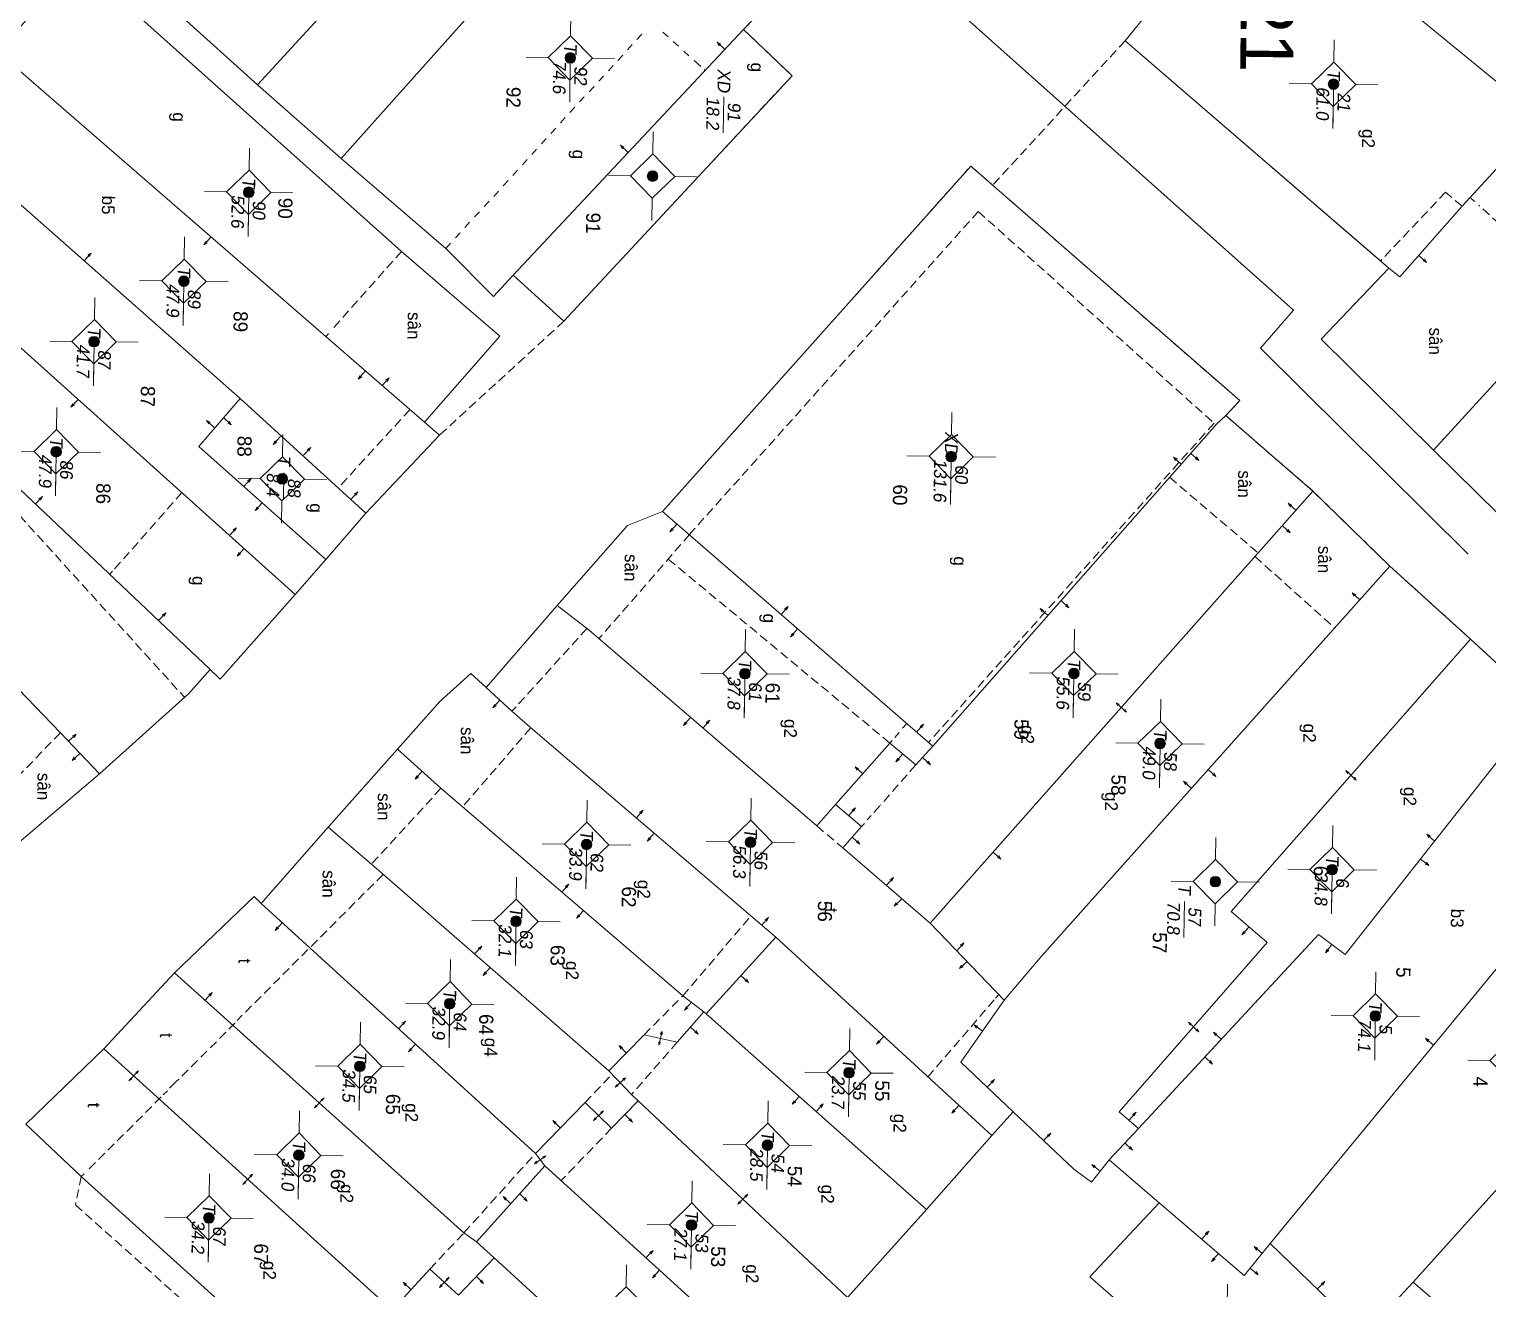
# Model space of a CAD drawing. Extents: x 601689 to 602595, y 1189742 to 1190763.
# Drawn here: x 602324.14 to 602365.34, y 1190304.07 to 1190339.66 of the extents above; entities that cross this region are included whole.
import ezdxf
from ezdxf.enums import TextEntityAlignment as Align

# ---------------------------------------------------------------- set-up
doc = ezdxf.new("R2010")
doc.units = 0
doc.header["$MEASUREMENT"] = 0
doc.linetypes.add('HIDDEN', pattern=[0.375, 0.25, -0.125])
for name, color, linetype in [('10', 250, 'Continuous'), ('11', 7, 'Continuous'), ('13', 7, 'Continuous'), ('14', 7, 'Continuous'), ('15', 7, 'Continuous'), ('16', 7, 'Continuous'), ('22', 7, 'Continuous'), ('25', 7, 'Continuous'), ('53', 7, 'Continuous'), ('57', 7, 'Continuous')]:
    doc.layers.add(name, color=color, linetype=linetype)
doc.layers.get('0').off()
doc.styles.add('TXT', font='vnshx.shx')

# ---------------------------------------------------------------- blocks, each defined once
blk = doc.blocks.new('NH3R')
at = {"layer": '16', "color": 7, "linetype": 'Continuous', "lineweight": 0}
for p, q in [((0, 0), (0.297, -0.005)), ((0.297, -0.005), (0.186, 0.031)), ((0.297, -0.005), (0.189, -0.033))]:
    blk.add_line(p, q, dxfattribs=at)
blk = doc.blocks.new('NH3')
at = {"layer": '16', "color": 7, "linetype": 'Continuous', "lineweight": 0}
for p, q in [((-0.199, -0.002), (-0.113, 0.021)), ((0.197, -0.012), (0.107, 0.015)), ((-0.199, -0.002), (0.197, -0.012)), ((-0.199, -0.002), (-0.116, -0.035)), ((0.197, -0.012), (0.104, -0.027))]:
    blk.add_line(p, q, dxfattribs=at)
blk = doc.blocks.new('*M199199199199')
at = {"layer": '13', "color": 3, "linetype": 'Continuous', "lineweight": 0}
blk.add_line((602525.11, 1190026.483), (602526.13, 1190026.483), dxfattribs=at)
at = {"layer": '13', "color": 3, "linetype": 'Continuous', "lineweight": 0, "style": 'TXT', "oblique": 7.6055}
blk.add_text('T', height=0.36, dxfattribs=at).set_placement((602524.913, 1190026.483), align=Align.MIDDLE_RIGHT)
for s, p in [('5', (602525.26, 1190026.783)), ('74.1', (602525.11, 1190026.183))]:
    blk.add_text(s, height=0.36, dxfattribs=at).set_placement(p, align=Align.MIDDLE_LEFT)
blk = doc.blocks.new('*M201201201201')
at = {"layer": '13', "color": 3, "linetype": 'Continuous', "lineweight": 0}
blk.add_line((602520.994, 1190025.202), (602522.014, 1190025.202), dxfattribs=at)
at = {"layer": '13', "color": 3, "linetype": 'Continuous', "lineweight": 0, "style": 'TXT', "oblique": 7.6055}
blk.add_text('T', height=0.36, dxfattribs=at).set_placement((602520.797, 1190025.202), align=Align.MIDDLE_RIGHT)
for s, p in [('6', (602521.144, 1190025.502)), ('34.8', (602520.994, 1190024.902))]:
    blk.add_text(s, height=0.36, dxfattribs=at).set_placement(p, align=Align.MIDDLE_LEFT)
blk = doc.blocks.new('*M205205205205')
at = {"layer": '13', "color": 3, "linetype": 'Continuous', "lineweight": 0}
blk.add_line((602521.381, 1190021.91), (602522.401, 1190021.91), dxfattribs=at)
at = {"layer": '13', "color": 3, "linetype": 'Continuous', "lineweight": 0, "style": 'TXT', "oblique": 7.6055}
blk.add_text('T', height=0.36, dxfattribs=at).set_placement((602521.184, 1190021.91), align=Align.MIDDLE_RIGHT)
for s, p in [('57', (602521.531, 1190022.21)), ('70.8', (602521.381, 1190021.61))]:
    blk.add_text(s, height=0.36, dxfattribs=at).set_placement(p, align=Align.MIDDLE_LEFT)
blk = doc.blocks.new('*M206206206206')
at = {"layer": '13', "color": 3, "linetype": 'Continuous', "lineweight": 0}
blk.add_line((602517.5, 1190020.293), (602518.52, 1190020.293), dxfattribs=at)
at = {"layer": '13', "color": 3, "linetype": 'Continuous', "lineweight": 0, "style": 'TXT', "oblique": 7.6055}
blk.add_text('T', height=0.36, dxfattribs=at).set_placement((602517.303, 1190020.293), align=Align.MIDDLE_RIGHT)
for s, p in [('58', (602517.65, 1190020.593)), ('49.0', (602517.5, 1190019.993))]:
    blk.add_text(s, height=0.36, dxfattribs=at).set_placement(p, align=Align.MIDDLE_LEFT)
blk = doc.blocks.new('*M211211211211')
at = {"layer": '13', "color": 3, "linetype": 'Continuous', "lineweight": 0}
blk.add_line((602515.558, 1190017.831), (602516.578, 1190017.831), dxfattribs=at)
at = {"layer": '13', "color": 3, "linetype": 'Continuous', "lineweight": 0, "style": 'TXT', "oblique": 7.6055}
blk.add_text('T', height=0.36, dxfattribs=at).set_placement((602515.361, 1190017.831), align=Align.MIDDLE_RIGHT)
for s, p in [('59', (602515.708, 1190018.131)), ('55.6', (602515.558, 1190017.531))]:
    blk.add_text(s, height=0.36, dxfattribs=at).set_placement(p, align=Align.MIDDLE_LEFT)
blk = doc.blocks.new('*M216216216216')
at = {"layer": '13', "color": 3, "linetype": 'Continuous', "lineweight": 0}
blk.add_line((602509.482, 1190014.277), (602510.757, 1190014.277), dxfattribs=at)
at = {"layer": '13', "color": 3, "linetype": 'Continuous', "lineweight": 0, "style": 'TXT', "oblique": 7.6055}
for s, p in [('60', (602509.632, 1190014.577)), ('131.6', (602509.482, 1190013.977))]:
    blk.add_text(s, height=0.36, dxfattribs=at).set_placement(p, align=Align.MIDDLE_LEFT)
blk.add_text('XD', height=0.36, dxfattribs=at).set_placement((602509.363, 1190014.277), align=Align.MIDDLE_RIGHT)
blk = doc.blocks.new('*M219219219219')
at = {"layer": '13', "color": 3, "linetype": 'Continuous', "lineweight": 0}
blk.add_line((602526.926, 1190011.646), (602527.946, 1190011.646), dxfattribs=at)
at = {"layer": '13', "color": 3, "linetype": 'Continuous', "lineweight": 0, "style": 'TXT', "oblique": 7.6055}
blk.add_text('T', height=0.36, dxfattribs=at).set_placement((602526.729, 1190011.646), align=Align.MIDDLE_RIGHT)
for s, p in [('55', (602527.076, 1190011.946)), ('23.7', (602526.926, 1190011.346))]:
    blk.add_text(s, height=0.36, dxfattribs=at).set_placement(p, align=Align.MIDDLE_LEFT)
blk = doc.blocks.new('*M223223223223')
at = {"layer": '13', "color": 3, "linetype": 'Continuous', "lineweight": 0}
blk.add_line((602529.009, 1190009.372), (602530.029, 1190009.372), dxfattribs=at)
at = {"layer": '13', "color": 3, "linetype": 'Continuous', "lineweight": 0, "style": 'TXT', "oblique": 7.6055}
for s, p in [('54', (602529.159, 1190009.672)), ('28.5', (602529.009, 1190009.072))]:
    blk.add_text(s, height=0.36, dxfattribs=at).set_placement(p, align=Align.MIDDLE_LEFT)
blk.add_text('T', height=0.36, dxfattribs=at).set_placement((602528.812, 1190009.372), align=Align.MIDDLE_RIGHT)
blk = doc.blocks.new('*M224224224224')
at = {"layer": '13', "color": 3, "linetype": 'Continuous', "lineweight": 0}
blk.add_line((602520.46, 1190008.767), (602521.48, 1190008.767), dxfattribs=at)
at = {"layer": '13', "color": 3, "linetype": 'Continuous', "lineweight": 0, "style": 'TXT', "oblique": 7.6055}
blk.add_text('T', height=0.36, dxfattribs=at).set_placement((602520.263, 1190008.767), align=Align.MIDDLE_RIGHT)
for s, p in [('56', (602520.61, 1190009.067)), ('56.3', (602520.46, 1190008.467))]:
    blk.add_text(s, height=0.36, dxfattribs=at).set_placement(p, align=Align.MIDDLE_LEFT)
blk = doc.blocks.new('*M225225225225')
at = {"layer": '13', "color": 3, "linetype": 'Continuous', "lineweight": 0}
blk.add_line((602515.698, 1190008.542), (602516.718, 1190008.542), dxfattribs=at)
at = {"layer": '13', "color": 3, "linetype": 'Continuous', "lineweight": 0, "style": 'TXT', "oblique": 7.6055}
for s, p in [('61', (602515.848, 1190008.842)), ('37.8', (602515.698, 1190008.242))]:
    blk.add_text(s, height=0.36, dxfattribs=at).set_placement(p, align=Align.MIDDLE_LEFT)
blk.add_text('T', height=0.36, dxfattribs=at).set_placement((602515.501, 1190008.542), align=Align.MIDDLE_RIGHT)
blk = doc.blocks.new('*M228228228228')
at = {"layer": '13', "color": 3, "linetype": 'Continuous', "lineweight": 0}
blk.add_line((602531.295, 1190007.259), (602532.315, 1190007.259), dxfattribs=at)
at = {"layer": '13', "color": 3, "linetype": 'Continuous', "lineweight": 0, "style": 'TXT', "oblique": 7.6055}
for s, p in [('53', (602531.445, 1190007.559)), ('27.1', (602531.295, 1190006.959))]:
    blk.add_text(s, height=0.36, dxfattribs=at).set_placement(p, align=Align.MIDDLE_LEFT)
blk.add_text('T', height=0.36, dxfattribs=at).set_placement((602531.098, 1190007.259), align=Align.MIDDLE_RIGHT)
blk = doc.blocks.new('*M231231231231')
at = {"layer": '13', "color": 3, "linetype": 'Continuous', "lineweight": 0}
blk.add_line((602501.682, 1190005.73), (602502.702, 1190005.73), dxfattribs=at)
at = {"layer": '13', "color": 3, "linetype": 'Continuous', "lineweight": 0, "style": 'TXT', "oblique": 7.6055}
for s, p in [('91', (602501.832, 1190006.03)), ('18.2', (602501.682, 1190005.43))]:
    blk.add_text(s, height=0.36, dxfattribs=at).set_placement(p, align=Align.MIDDLE_LEFT)
blk.add_text('XD', height=0.36, dxfattribs=at).set_placement((602501.563, 1190005.73), align=Align.MIDDLE_RIGHT)
blk = doc.blocks.new('*M234234234234')
at = {"layer": '13', "color": 3, "linetype": 'Continuous', "lineweight": 0}
blk.add_line((602520.587, 1190004.14), (602521.607, 1190004.14), dxfattribs=at)
at = {"layer": '13', "color": 3, "linetype": 'Continuous', "lineweight": 0, "style": 'TXT', "oblique": 7.6055}
for s, p in [('62', (602520.737, 1190004.44)), ('33.9', (602520.587, 1190003.84))]:
    blk.add_text(s, height=0.36, dxfattribs=at).set_placement(p, align=Align.MIDDLE_LEFT)
blk.add_text('T', height=0.36, dxfattribs=at).set_placement((602520.39, 1190004.14), align=Align.MIDDLE_RIGHT)
blk = doc.blocks.new('*M236236236236')
at = {"layer": '13', "color": 3, "linetype": 'Continuous', "lineweight": 0}
blk.add_line((602498.377, 1190003.358), (602499.397, 1190003.358), dxfattribs=at)
at = {"layer": '13', "color": 3, "linetype": 'Continuous', "lineweight": 0, "style": 'TXT', "oblique": 7.6055}
blk.add_text('T', height=0.36, dxfattribs=at).set_placement((602498.18, 1190003.358), align=Align.MIDDLE_RIGHT)
for s, p in [('92', (602498.527, 1190003.658)), ('74.6', (602498.377, 1190003.058))]:
    blk.add_text(s, height=0.36, dxfattribs=at).set_placement(p, align=Align.MIDDLE_LEFT)
blk = doc.blocks.new('*M238238238238')
at = {"layer": '13', "color": 3, "linetype": 'Continuous', "lineweight": 0}
blk.add_line((602522.786, 1190002.178), (602523.806, 1190002.178), dxfattribs=at)
at = {"layer": '13', "color": 3, "linetype": 'Continuous', "lineweight": 0, "style": 'TXT', "oblique": 7.6055}
blk.add_text('T', height=0.36, dxfattribs=at).set_placement((602522.589, 1190002.178), align=Align.MIDDLE_RIGHT)
for s, p in [('63', (602522.936, 1190002.478)), ('32.1', (602522.786, 1190001.878))]:
    blk.add_text(s, height=0.36, dxfattribs=at).set_placement(p, align=Align.MIDDLE_LEFT)
blk = doc.blocks.new('*M243243243243')
at = {"layer": '13', "color": 3, "linetype": 'Continuous', "lineweight": 0}
blk.add_line((602525.142, 1190000.34), (602526.162, 1190000.34), dxfattribs=at)
at = {"layer": '13', "color": 3, "linetype": 'Continuous', "lineweight": 0, "style": 'TXT', "oblique": 7.6055}
for s, p in [('64', (602525.292, 1190000.64)), ('32.9', (602525.142, 1190000.04))]:
    blk.add_text(s, height=0.36, dxfattribs=at).set_placement(p, align=Align.MIDDLE_LEFT)
blk.add_text('T', height=0.36, dxfattribs=at).set_placement((602524.945, 1190000.34), align=Align.MIDDLE_RIGHT)
blk = doc.blocks.new('*M248248248248')
at = {"layer": '13', "color": 3, "linetype": 'Continuous', "lineweight": 0}
blk.add_line((602526.948, 1189997.827), (602527.968, 1189997.827), dxfattribs=at)
at = {"layer": '13', "color": 3, "linetype": 'Continuous', "lineweight": 0, "style": 'TXT', "oblique": 7.6055}
for s, p in [('65', (602527.098, 1189998.127)), ('34.5', (602526.948, 1189997.527))]:
    blk.add_text(s, height=0.36, dxfattribs=at).set_placement(p, align=Align.MIDDLE_LEFT)
blk.add_text('T', height=0.36, dxfattribs=at).set_placement((602526.751, 1189997.827), align=Align.MIDDLE_RIGHT)
blk = doc.blocks.new('*M252252252252')
at = {"layer": '13', "color": 3, "linetype": 'Continuous', "lineweight": 0}
blk.add_line((602529.48, 1189996.143), (602530.5, 1189996.143), dxfattribs=at)
at = {"layer": '13', "color": 3, "linetype": 'Continuous', "lineweight": 0, "style": 'TXT', "oblique": 7.6055}
for s, p in [('66', (602529.63, 1189996.443)), ('34.0', (602529.48, 1189995.843))]:
    blk.add_text(s, height=0.36, dxfattribs=at).set_placement(p, align=Align.MIDDLE_LEFT)
blk.add_text('T', height=0.36, dxfattribs=at).set_placement((602529.283, 1189996.143), align=Align.MIDDLE_RIGHT)
blk = doc.blocks.new('*M255255255255')
at = {"layer": '13', "color": 3, "linetype": 'Continuous', "lineweight": 0}
blk.add_line((602510.385, 1189995.398), (602511.15, 1189995.398), dxfattribs=at)
at = {"layer": '13', "color": 3, "linetype": 'Continuous', "lineweight": 0, "style": 'TXT', "oblique": 7.6055}
for s, p in [('88', (602510.535, 1189995.698)), ('8.4', (602510.385, 1189995.098))]:
    blk.add_text(s, height=0.36, dxfattribs=at).set_placement(p, align=Align.MIDDLE_LEFT)
blk.add_text('T', height=0.36, dxfattribs=at).set_placement((602510.188, 1189995.398), align=Align.MIDDLE_RIGHT)
blk = doc.blocks.new('*M258258258258')
at = {"layer": '13', "color": 3, "linetype": 'Continuous', "lineweight": 0}
blk.add_line((602502.304, 1189994.332), (602503.324, 1189994.332), dxfattribs=at)
at = {"layer": '13', "color": 3, "linetype": 'Continuous', "lineweight": 0, "style": 'TXT', "oblique": 7.6055}
blk.add_text('T', height=0.36, dxfattribs=at).set_placement((602502.107, 1189994.332), align=Align.MIDDLE_RIGHT)
for s, p in [('90', (602502.454, 1189994.632)), ('52.6', (602502.304, 1189994.032))]:
    blk.add_text(s, height=0.36, dxfattribs=at).set_placement(p, align=Align.MIDDLE_LEFT)
blk = doc.blocks.new('*M259259259259')
at = {"layer": '13', "color": 3, "linetype": 'Continuous', "lineweight": 0}
blk.add_line((602531.291, 1189993.63), (602532.311, 1189993.63), dxfattribs=at)
at = {"layer": '13', "color": 3, "linetype": 'Continuous', "lineweight": 0, "style": 'TXT', "oblique": 7.6055}
for s, p in [('67', (602531.441, 1189993.93)), ('34.2', (602531.291, 1189993.33))]:
    blk.add_text(s, height=0.36, dxfattribs=at).set_placement(p, align=Align.MIDDLE_LEFT)
blk.add_text('T', height=0.36, dxfattribs=at).set_placement((602531.094, 1189993.63), align=Align.MIDDLE_RIGHT)
blk = doc.blocks.new('*M262262262262')
at = {"layer": '13', "color": 3, "linetype": 'Continuous', "lineweight": 0}
blk.add_line((602504.843, 1189992.538), (602505.863, 1189992.538), dxfattribs=at)
at = {"layer": '13', "color": 3, "linetype": 'Continuous', "lineweight": 0, "style": 'TXT', "oblique": 7.6055}
for s, p in [('89', (602504.993, 1189992.838)), ('47.9', (602504.843, 1189992.238))]:
    blk.add_text(s, height=0.36, dxfattribs=at).set_placement(p, align=Align.MIDDLE_LEFT)
blk.add_text('T', height=0.36, dxfattribs=at).set_placement((602504.646, 1189992.538), align=Align.MIDDLE_RIGHT)
blk = doc.blocks.new('*M267267267267')
at = {"layer": '13', "color": 3, "linetype": 'Continuous', "lineweight": 0}
blk.add_line((602506.587, 1189990.026), (602507.607, 1189990.026), dxfattribs=at)
at = {"layer": '13', "color": 3, "linetype": 'Continuous', "lineweight": 0, "style": 'TXT', "oblique": 7.6055}
for s, p in [('87', (602506.737, 1189990.326)), ('41.7', (602506.587, 1189989.726))]:
    blk.add_text(s, height=0.36, dxfattribs=at).set_placement(p, align=Align.MIDDLE_LEFT)
blk.add_text('T', height=0.36, dxfattribs=at).set_placement((602506.39, 1189990.026), align=Align.MIDDLE_RIGHT)
blk = doc.blocks.new('*M269269269269')
at = {"layer": '13', "color": 3, "linetype": 'Continuous', "lineweight": 0}
blk.add_line((602509.712, 1189989.002), (602510.732, 1189989.002), dxfattribs=at)
at = {"layer": '13', "color": 3, "linetype": 'Continuous', "lineweight": 0, "style": 'TXT', "oblique": 7.6055}
blk.add_text('T', height=0.36, dxfattribs=at).set_placement((602509.515, 1189989.002), align=Align.MIDDLE_RIGHT)
for s, p in [('86', (602509.862, 1189989.302)), ('47.9', (602509.712, 1189988.702))]:
    blk.add_text(s, height=0.36, dxfattribs=at).set_placement(p, align=Align.MIDDLE_LEFT)
blk = doc.blocks.new('CENTRD')
at = {"layer": '11', "linetype": 'Continuous', "lineweight": 0}
h = blk.add_hatch(color=2, dxfattribs=at)
edge = h.paths.add_edge_path()
edge.add_arc((0, 0), 0.15, 0, 360)
at = {"layer": '11', "color": 2, "linetype": 'Continuous', "lineweight": 0}
for p, q in [((0, 1.25), (0, 0.625)), ((0, 0.625), (-0.625, 0)), ((0.625, 0), (0, 0.625)), ((-0.625, 0), (-1.25, 0)), ((-0.625, 0), (0, -0.625)), ((0, -0.625), (0.625, 0)), ((1.25, 0), (0.625, 0)), ((0, -0.625), (0, -1.25))]:
    blk.add_line(p, q, dxfattribs=at)
blk.add_circle((0, 0), 0.15, dxfattribs=at)
blk = doc.blocks.new('BDONG')
at = {"color": 7, "linetype": 'Continuous', "lineweight": 0}
for p, q in [((0, 0), (0, -1.508)), ((0, 0), (2.759, 0)), ((0.342, 0), (0.342, -1.508)), ((0.797, 0), (0.797, -1.508)), ((1.274, 0), (1.274, -1.508)), ((1.73, 0), (1.73, -1.508)), ((1.753, 0), (1.753, -1.508)), ((2.072, 0), (2.072, -1.508)), ((2.759, 0), (2.759, -1.508)), ((0, -0.308), (1.73, -0.308)), ((1.753, -0.308), (2.759, -0.308)), ((0, -0.458), (1.73, -0.458)), ((1.753, -0.458), (2.759, -0.458)), ((0, -0.608), (1.73, -0.608)), ((1.753, -0.608), (2.759, -0.608)), ((0, -0.758), (1.73, -0.758)), ((1.753, -0.758), (2.759, -0.758)), ((0, -0.908), (1.73, -0.908)), ((1.753, -0.908), (2.759, -0.908)), ((0, -1.058), (1.73, -1.058)), ((1.753, -1.058), (2.759, -1.058)), ((0, -1.208), (1.73, -1.208)), ((1.753, -1.208), (2.759, -1.208)), ((0, -1.358), (1.73, -1.358)), ((1.753, -1.358), (2.759, -1.358)), ((0, -1.508), (1.73, -1.508)), ((1.753, -1.508), (2.759, -1.508))]:
    blk.add_line(p, q, dxfattribs=at)
at = {"color": 7, "linetype": 'Continuous', "lineweight": 0, "style": 'TXT'}
blk.add_text('B%%182ng c%%184c th%%246a bi%%213n %%174%%233ng ', height=0.049998, rotation=360, dxfattribs=at).set_placement((0.008, 0.046))
for s, height, p in [('(D%%239ng cho ch%%216nh l%%253 bi%%213n %%174%%233ng)', 0.054, (1.743, 0.05)), ('s%%232 TT', 0.05, (0.21, -0.099)), ('s%%232 hi%%214u', 0.049998, (0.639, -0.104)), ('s%%232 hi%%214u th%%246a', 0.049998, (1.135, -0.103)), ('s%%232 hi%%214u th%%246a', 0.049998, (1.612, -0.107)), ('s%%232 TT', 0.05, (1.936, -0.114)), ('s%%232 hi%%214u th%%246a b%%225', 0.049998, (2.559, -0.108)), ('Th%%246a th%%170m', 0.049998, (0.227, -0.214)), ('Th%%246a th%%170m', 0.049998, (0.63, -0.213)), ('g%%232c c%%241a th%%246a', 0.049998, (1.137, -0.187)), ('Th%%246a b%%225', 0.049998, (1.956, -0.203)), ('(ch%%216 %%174%%184nh s%%232 m%%233t l%%199n)', 0.049998, (2.638, -0.204)), ('l%%169n c%%203n', 0.049998, (1.56, -0.224)), ('m%%237i th%%170m', 0.049998, (1.101, -0.282))]:
    blk.add_text(s, height=height, rotation=360, dxfattribs=at).set_placement(p, align=Align.CENTER)
blk = doc.blocks.new('BANG')
at = {"color": 7, "linetype": 'Continuous', "lineweight": 0, "xscale": 9.999585560760034, "yscale": 9.999585560760034, "rotation": 359.9999199552673}
blk.add_blockref('BDONG', (0, 0), dxfattribs=at)
blk = doc.blocks.new('Q')
at = {"color": 7, "linetype": 'Continuous', "lineweight": 0, "style": 'TXT'}
for s, height, p in [('%%167o v%%207 th%%184ng 10 n%%168m 2001 %%174%%213n th%%184ng 5 n%%168m 2002', 0.5, (0, 5.4)), ('Ki%%211m tra th%%184ng      n%%168m', 0.5, (21, 5.4)), ('C%%172 quan %%174o v%%207: X%%221 nghi%%214p PTCN Tr%%190c %%174%%222a - B%%182n %%174%%229 ', 0.5, (0, 4.4)), ('C%%172 quan ki%%211m tra: C%%171ng ty XNK v%%181 t%%173 v%%202n d%%222ch v%%244 %%167o %%174%%185c B%%182n %%174%%229', 0.499998, (21, 4.4))]:
    blk.add_text(s, height=height, dxfattribs=at).set_placement(p)
blk = doc.blocks.new('*M3397339733973397')
at = {"layer": '13', "color": 3, "linetype": 'Continuous', "lineweight": 0}
blk.add_line((602498.808, 1190024.922), (602499.828, 1190024.922), dxfattribs=at)
at = {"layer": '13', "color": 3, "linetype": 'Continuous', "lineweight": 0, "style": 'TXT', "oblique": 7.6055}
for s, p in [('21', (602498.958, 1190025.222)), ('61.0', (602498.808, 1190024.622))]:
    blk.add_text(s, height=0.36, dxfattribs=at).set_placement(p, align=Align.MIDDLE_LEFT)
blk.add_text('T', height=0.36, dxfattribs=at).set_placement((602498.611, 1190024.922), align=Align.MIDDLE_RIGHT)

msp = doc.modelspace()

# ---------------------------------------------------------------- linework, layer by layer
at = {"layer": '10', "color": 7, "linetype": 'Continuous', "lineweight": 0}
for p, q in [((602330.596, 1190338.089), (602339.064, 1190347.383)), ((602341.286, 1190345.342), (602332.958, 1190336.006)), ((602358.825, 1190343.712), (602366.875, 1190337.121)), ((602328.305, 1190340.15), (602330.596, 1190338.089)), ((602344.318, 1190339.651), (602337.813, 1190332.71)), ((602335.306, 1190328.553), (602323.249, 1190339.02)), ((602330.596, 1190338.089), (602332.958, 1190336.006)), ((602321.301, 1190336.996), (602330.105, 1190329.225)), ((602331.659, 1190323.694), (602319.4, 1190334.702)), ((602330.105, 1190329.225), (602333.651, 1190325.986)), ((602357.939, 1190328.743), (602360.4, 1190326.61)), ((602366.559, 1190325.045), (602363.807, 1190327.763)), ((602360.4, 1190326.61), (602349.593, 1190314.407)), ((602360.4, 1190326.61), (602362.572, 1190324.489)), ((602342.032, 1190326.032), (602349.661, 1190319.406)), ((602332.522, 1190324.682), (602331.659, 1190323.694)), ((602362.572, 1190324.489), (602364.853, 1190322.428)), ((602337.053, 1190321.059), (602339.055, 1190323.383)), ((602364.853, 1190322.428), (602366.918, 1190320.52)), ((602332.589, 1190317.121), (602334.549, 1190319.324)), ((602326.129, 1190318.619), (602323.852, 1190316.681)), ((602330.699, 1190314.956), (602332.589, 1190317.121)), ((602330.699, 1190314.956), (602338.442, 1190307.9)), ((602372.618, 1190314.731), (602363.234, 1190304.259)), ((602349.593, 1190314.407), (602351.683, 1190312.228)), ((602345.227, 1190314.007), (602343.267, 1190311.843)), ((602351.33, 1190308.403), (602345.227, 1190314.007)), ((602326.253, 1190310.857), (602328.252, 1190312.999)), ((602343.198, 1190311.904), (602343.267, 1190311.843)), ((602343.267, 1190311.843), (602349.482, 1190306.318)), ((602326.253, 1190310.857), (602334.392, 1190303.475)), ((602341.343, 1190309.39), (602347.257, 1190303.828)), ((602351.33, 1190308.403), (602351.93, 1190309.075)), ((602349.482, 1190306.318), (602351.33, 1190308.403)), ((602355.473, 1190308.606), (602354.641, 1190307.718)), ((602338.442, 1190307.9), (602338.708, 1190307.546)), ((602354.641, 1190307.718), (602356.055, 1190306.508)), ((602338.708, 1190307.546), (602336.779, 1190305.403)), ((602338.708, 1190307.546), (602345.197, 1190301.647)), ((602347.257, 1190303.828), (602349.482, 1190306.318)), ((602336.779, 1190305.403), (602337.273, 1190304.955)), ((602361.854, 1190302.788), (602359.189, 1190305.355)), ((602337.273, 1190304.955), (602343.179, 1190299.554)), ((602361.935, 1190302.877), (602363.234, 1190304.259)), ((602365.666, 1190302.166), (602363.234, 1190304.259))]:
    msp.add_line(p, q, dxfattribs=at)
for points in [[(602383.347, 1190348.836), (602381.208, 1190346.715), (602381.168, 1190346.775), (602380.498, 1190346.035), (602377.02, 1190342.572), (602367.876, 1190332.137), (602366.923, 1190331.171), (602363.807, 1190327.763)], [(602341.286, 1190345.342), (602344.34, 1190342.691), (602345.891, 1190341.279), (602344.318, 1190339.651)], [(602358.825, 1190343.712), (602358.716, 1190343.793), (602355.095, 1190339.333), (602362.547, 1190332.91)], [(602323.249, 1190339.02), (602325.524, 1190341.559), (602334.662, 1190333.382), (602337.44, 1190330.985), (602335.306, 1190328.553)], [(602344.318, 1190339.651), (602345.69, 1190338.342), (602339.245, 1190331.41), (602337.813, 1190332.71)], [(602362.547, 1190332.91), (602362.854, 1190332.666), (602364.611, 1190334.662), (602366.875, 1190337.121)], [(602332.958, 1190336.006), (602335.913, 1190333.465), (602337.255, 1190332.108), (602337.813, 1190332.71)], [(602357.939, 1190328.743), (602358.335, 1190329.168), (602350.736, 1190335.792), (602342.032, 1190326.032)], [(602329.26, 1190321.567), (602319.378, 1190330.922), (602318.18, 1190333.279)], [(602363.807, 1190327.763), (602360.63, 1190330.906), (602362.547, 1190332.91)], [(602330.105, 1190329.225), (602328.936, 1190327.871), (602332.522, 1190324.682)], [(602326.129, 1190318.619), (602325.026, 1190319.784), (602316.26, 1190328.895)], [(602349.661, 1190319.406), (602357.677, 1190328.497), (602357.939, 1190328.743)], [(602335.306, 1190328.553), (602335.731, 1190328.188), (602333.651, 1190325.986)], [(602333.651, 1190325.986), (602332.533, 1190324.691), (602332.522, 1190324.682)], [(602342.032, 1190326.032), (602341.046, 1190325.635), (602339.055, 1190323.383)], [(602362.572, 1190324.489), (602352.74, 1190313.484), (602351.683, 1190312.228)], [(602331.659, 1190323.694), (602329.536, 1190321.293), (602329.26, 1190321.567)], [(602339.055, 1190323.383), (602339.955, 1190322.679), (602346.39, 1190317.151), (602346.918, 1190317.754)], [(602364.853, 1190322.428), (602358.088, 1190314.73), (602359.105, 1190313.856), (602354.93, 1190309.074), (602355.473, 1190308.606)], [(602329.26, 1190321.567), (602328.65, 1190320.894), (602326.129, 1190318.619)], [(602334.549, 1190319.324), (602335.738, 1190320.667), (602336.619, 1190321.456), (602337.053, 1190321.059)], [(602337.053, 1190321.059), (602337.774, 1190320.39), (602338.367, 1190319.871), (602345.227, 1190314.007)], [(602366.918, 1190320.52), (602365.565, 1190318.918), (602361.311, 1190313.516), (602360.559, 1190314.086), (602355.473, 1190308.606)], [(602334.549, 1190319.324), (602335.774, 1190318.217), (602342.605, 1190312.353), (602343.198, 1190311.904)], [(602349.661, 1190319.406), (602349.184, 1190318.873), (602348.452, 1190319.493), (602346.918, 1190317.754)], [(602369.714, 1190318.101), (602368.423, 1190316.568), (602359.189, 1190305.355)], [(602349.593, 1190314.407), (602347.122, 1190316.531), (602347.649, 1190317.134), (602346.918, 1190317.754)], [(602332.589, 1190317.121), (602333.815, 1190316.074), (602340.514, 1190310.231)], [(602328.252, 1190312.999), (602330.502, 1190315.159), (602330.699, 1190314.956)], [(602328.252, 1190312.999), (602336.422, 1190305.657), (602336.779, 1190305.403)], [(602351.683, 1190312.228), (602350.459, 1190310.475), (602351.93, 1190309.075)], [(602343.198, 1190311.904), (602342.447, 1190311.045), (602341.509, 1190311.248), (602340.514, 1190310.231)], [(602334.392, 1190303.475), (602332.281, 1190301.234), (602325.614, 1190307.246), (602324.054, 1190308.727), (602326.253, 1190310.857)], [(602340.514, 1190310.231), (602341.156, 1190309.563), (602341.343, 1190309.39)], [(602341.343, 1190309.39), (602340.593, 1190308.611), (602339.842, 1190309.341), (602338.442, 1190307.9)], [(602351.93, 1190309.075), (602353.648, 1190307.451), (602354.142, 1190307.084), (602354.641, 1190307.718)], [(602356.055, 1190306.508), (602354.095, 1190304.415), (602359.245, 1190299.914), (602361.854, 1190302.788)], [(602356.055, 1190306.508), (602358.457, 1190304.455), (602359.189, 1190305.355)], [(602337.273, 1190304.955), (602336.268, 1190303.899), (602335.458, 1190304.631), (602334.392, 1190303.475)]]:
    msp.add_lwpolyline(points, dxfattribs=at)
at = {"layer": '14', "color": 6, "linetype": 'HIDDEN', "lineweight": 0}
for p, q in [((602341.305, 1190339.372), (602341.447, 1190339.52)), ((602342.038, 1190339.572), (602342.186, 1190339.44)), ((602342.334, 1190339.308), (602342.482, 1190339.175)), ((602340.766, 1190338.779), (602340.908, 1190338.927)), ((602341.04, 1190339.075), (602341.173, 1190339.223)), ((602342.63, 1190339.034), (602342.778, 1190338.902)), ((602340.503, 1190338.483), (602340.634, 1190338.631)), ((602342.926, 1190338.77), (602343.232, 1190338.495)), ((602339.964, 1190337.89), (602340.096, 1190338.039)), ((602340.228, 1190338.187), (602340.361, 1190338.335)), ((602339.69, 1190337.604), (602339.822, 1190337.752)), ((602339.417, 1190337.308), (602339.558, 1190337.456)), ((602338.878, 1190336.715), (602339.02, 1190336.863)), ((602339.152, 1190337.012), (602339.284, 1190337.16)), ((602338.614, 1190336.418), (602338.746, 1190336.567)), ((602338.076, 1190335.826), (602338.208, 1190335.974)), ((602338.34, 1190336.122), (602338.471, 1190336.27)), ((602337.802, 1190335.53), (602337.934, 1190335.678)), ((602337.527, 1190335.234), (602337.669, 1190335.382)), ((602336.99, 1190334.651), (602337.132, 1190334.799)), ((602337.264, 1190334.937), (602337.396, 1190335.086)), ((602364.146, 1190335.058), (602362.31, 1190333.114)), ((602364.611, 1190334.662), (602364.146, 1190335.058)), ((602364.973, 1190334.787), (602364.834, 1190334.909)), ((602336.725, 1190334.354), (602336.858, 1190334.503)), ((602350.948, 1190334.509), (602342.833, 1190325.43)), ((602350.948, 1190334.509), (602357.607, 1190328.528)), ((602367.876, 1190332.137), (602365.081, 1190334.686)), ((602336.451, 1190334.058), (602336.583, 1190334.207)), ((602335.913, 1190333.465), (602336.046, 1190333.614)), ((602336.188, 1190333.762), (602336.32, 1190333.91)), ((602334.662, 1190333.382), (602332.692, 1190331.17)), ((602317.831, 1190332.584), (602328.41, 1190320.918)), ((602332.6, 1190331.061), (602332.519, 1190330.972)), ((602334.891, 1190328.91), (602332.871, 1190326.697)), ((602357.607, 1190328.528), (602349.542, 1190319.508)), ((602356.356, 1190326.995), (602358.857, 1190324.86)), ((602328.458, 1190326.568), (602326.498, 1190324.344)), ((602342.793, 1190325.38), (602340.313, 1190322.535)), ((602342.833, 1190325.43), (602342.793, 1190325.38)), ((602342.194, 1190324.689), (602348.452, 1190319.493)), ((602358.765, 1190324.761), (602361.017, 1190322.741)), ((602326.498, 1190324.344), (602326.417, 1190324.255)), ((602339.896, 1190322.73), (602337.896, 1190320.518)), ((602340.313, 1190322.535), (602340.233, 1190322.445)), ((602328.41, 1190320.918), (602328.529, 1190320.786)), ((602337.896, 1190320.518), (602337.774, 1190320.39)), ((602338.308, 1190319.922), (602336.367, 1190317.669)), ((602348.93, 1190320.047), (602348.808, 1190319.909)), ((602325.026, 1190319.784), (602322.925, 1190317.613)), ((602348.513, 1190319.562), (602348.452, 1190319.493)), ((602348.716, 1190319.789), (602348.594, 1190319.651)), ((602349.184, 1190318.873), (602348.188, 1190317.736)), ((602335.774, 1190318.217), (602333.815, 1190316.074)), ((602347.924, 1190317.45), (602347.812, 1190317.322)), ((602348.168, 1190317.717), (602347.975, 1190317.499)), ((602346.39, 1190317.151), (602347.122, 1190316.531)), ((602347.731, 1190317.223), (602347.649, 1190317.134)), ((602334.14, 1190315.779), (602330.014, 1190311.656)), ((602342.605, 1190312.353), (602344.525, 1190314.606)), ((602341.509, 1190311.248), (602342.605, 1190312.353)), ((602349.523, 1190310.058), (602351.433, 1190312.282)), ((602351.433, 1190312.282), (602351.525, 1190312.39)), ((602329.963, 1190311.586), (602328.3, 1190309.929)), ((602342.447, 1190311.045), (602341.156, 1190309.563)), ((602339.842, 1190309.341), (602340.613, 1190310.139)), ((602328.047, 1190309.672), (602327.925, 1190309.554)), ((602328.29, 1190309.919), (602328.088, 1190309.721)), ((602327.874, 1190309.494), (602325.776, 1190307.404)), ((602340.593, 1190308.611), (602339.162, 1190307.129)), ((602336.422, 1190305.657), (602338.442, 1190307.9)), ((602325.695, 1190307.325), (602325.614, 1190307.246)), ((602335.458, 1190304.631), (602336.422, 1190305.657))]:
    msp.add_line(p, q, dxfattribs=at)
at = {"layer": '22', "color": 7, "linetype": 'HIDDEN', "lineweight": 0}
for p, q in [((602345.891, 1190341.279), (602344.318, 1190339.651)), ((602344.318, 1190339.651), (602345.69, 1190338.342)), ((602355.095, 1190339.333), (602351.359, 1190335.254)), ((602355.095, 1190339.333), (602351.359, 1190335.254)), ((602345.69, 1190338.342), (602343.457, 1190335.942)), ((602347.496, 1190332.157), (602350.736, 1190335.792)), ((602350.736, 1190335.792), (602358.335, 1190329.168)), ((602339.245, 1190331.41), (602335.731, 1190328.188)), ((602358.335, 1190329.168), (602357.939, 1190328.743)), ((602357.939, 1190328.743), (602360.4, 1190326.61)), ((602360.4, 1190326.61), (602362.572, 1190324.489)), ((602362.572, 1190324.489), (602364.853, 1190322.428)), ((602364.853, 1190322.428), (602366.918, 1190320.52)), ((602325.614, 1190307.246), (602325.452, 1190306.447)), ((602325.452, 1190306.447), (602331.835, 1190300.75))]:
    msp.add_line(p, q, dxfattribs=at)
at = {"layer": '25', "color": 7, "linetype": 'Continuous', "lineweight": 0}
for p, q in [((602355.095, 1190339.333), (602358.157, 1190343.111)), ((602362.31, 1190333.114), (602355.095, 1190339.333)), ((602362.547, 1190332.91), (602362.31, 1190333.114)), ((602360.63, 1190330.906), (602362.547, 1190332.91)), ((602363.807, 1190327.763), (602360.63, 1190330.906)), ((602366.559, 1190325.045), (602363.807, 1190327.763))]:
    msp.add_line(p, q, dxfattribs=at)
at = {"layer": '57', "color": 172, "linetype": 'Continuous', "lineweight": 0}
for points in [[(602364.786, 1190324.829), (602358.916, 1190330.65), (602359.851, 1190331.717), (602341.929, 1190347.724), (602330.447, 1190357.802)], [(602364.786, 1190324.829), (602358.916, 1190330.65), (602359.851, 1190331.717), (602341.929, 1190347.724), (602330.497, 1190357.761)], [(602364.786, 1190324.829), (602358.916, 1190330.65), (602359.851, 1190331.717), (602341.929, 1190347.724), (602331.237, 1190357.111)]]:
    msp.add_lwpolyline(points, dxfattribs=at)

# ---------------------------------------------------------------- block references
at = {"color": 7, "linetype": 'Continuous', "lineweight": 0}
for name, p, rotation in [('BANG', (602335.007, 1190342.438), 269.2144660607985), ('Q', (602330.713, 1190334.895), 269.1680420500809), ('BANG', (602358.303, 1190331.119), 269.2144660607985)]:
    msp.add_blockref(name, p, dxfattribs=dict(at, rotation=rotation))
at = {"layer": '11', "color": 2, "linetype": 'Continuous', "lineweight": 0, "rotation": 269.1680420500809}
for p in [(602339.427, 1190338.848), (602360.982, 1190338.104), (602341.751, 1190335.509), (602330.345, 1190335.052), (602328.514, 1190332.54), (602325.977, 1190330.832), (602324.908, 1190327.722), (602350.183, 1190327.585), (602331.293, 1190326.957), (602344.359, 1190321.453), (602353.649, 1190321.458), (602356.082, 1190319.481), (602339.886, 1190316.629), (602344.515, 1190316.689), (602360.94, 1190315.916), (602357.643, 1190315.577), (602337.893, 1190314.458), (602336.021, 1190312.129), (602362.161, 1190311.782), (602366.024, 1190310.518), (602333.482, 1190310.36), (602347.299, 1190310.181), (602344.995, 1190308.132), (602331.761, 1190307.853), (602329.222, 1190306.078), (602342.85, 1190305.877), (602340.998, 1190303.507), (602357.965, 1190302.955)]:
    msp.add_blockref('CENTRD', p, dxfattribs=at)
at = {"layer": '13', "color": 3, "linetype": 'Continuous', "lineweight": 0, "rotation": 269.1680420500809}
for name, p in [('*M236236236236', (-578790.27, 1810052.359)), ('*M231231231231', (-578788.258, 1810054.678)), ('*M3397339733973397', (-578790.27, 1810052.359)), ('*M258258258258', (-578790.27, 1810052.359)), ('*M262262262262', (-578790.27, 1810052.359)), ('*M267267267267', (-578790.27, 1810052.359)), ('*M216216216216', (-578790.27, 1810052.359)), ('*M269269269269', (-578790.27, 1810052.359)), ('*M255255255255', (-578790.225, 1810052.605)), ('*M225225225225', (-578790.27, 1810052.359)), ('*M211211211211', (-578790.27, 1810052.359)), ('*M206206206206', (-578790.27, 1810052.359)), ('*M224224224224', (-578790.27, 1810052.359)), ('*M234234234234', (-578790.27, 1810052.359)), ('*M201201201201', (-578790.27, 1810052.359)), ('*M205205205205', (-578791.142, 1810051.878)), ('*M238238238238', (-578790.27, 1810052.359)), ('*M243243243243', (-578790.27, 1810052.359)), ('*M199199199199', (-578790.27, 1810052.359)), ('*M248248248248', (-578790.27, 1810052.359)), ('*M219219219219', (-578790.27, 1810052.359)), ('*M223223223223', (-578790.27, 1810052.359)), ('*M252252252252', (-578790.27, 1810052.359)), ('*M259259259259', (-578790.27, 1810052.359)), ('*M228228228228', (-578790.27, 1810052.359))]:
    msp.add_blockref(name, p, dxfattribs=at)
at = {"layer": '16', "color": 7, "linetype": 'Continuous', "lineweight": 0}
for name, p, xscale, yscale, rotation in [('NH3R', (602343.791, 1190339.087), 0.9999988033938066, 0.9999988033938066, 136.8561074536018), ('NH3R', (602341.06, 1190336.175), 0.9999988033938066, 0.9999988033938066, 136.8561074536018), ('NH3R', (602329.277, 1190333.787), 0.9999988651610864, 0.9999988651610864, 229.0398197185168), ('NH3R', (602363.392, 1190333.269), 1.000002011872045, 1.000002011872045, 318.4913034713936), ('NH3R', (602333.636, 1190329.997), 0.9999988651610864, 0.9999988651610864, 229.0398197185168), ('NH3R', (602329.637, 1190328.692), 1.000001816606943, 1.000001816606943, 317.1962980483698), ('NH3R', (602356.681, 1190327.37), 0.999998898836558, 0.999998898836558, 138.6896227762364), ('NH3R', (602359.923, 1190326.066), 0.999998898836558, 0.999998898836558, 138.6896227762364), ('NH3R', (602361.728, 1190323.541), 0.999998898836558, 0.999998898836558, 138.6896227762364), ('NH3R', (602352.912, 1190323.092), 0.999998898836558, 0.999998898836558, 138.6896227762364), ('NH3R', (602325.577, 1190319.197), 0.9999989075752664, 0.9999989075752664, 223.4597957579353), ('NH3R', (602348.818, 1190319.188), 1.000001712274, 1.000001712274, 229.7128944761365), ('NH3R', (602347.69, 1190318.624), 0.9999986722914692, 0.9999986722914692, 138.5853552294713), ('NH3', (602361.471, 1190318.575), 0.999998898836558, 0.999998898836558, 138.6896227762364), ('NH3R', (602356.965, 1190318.216), 0.999998898836558, 0.999998898836558, 138.6896227762364), ('NH3R', (602347.284, 1190317.438), 1.000001712274, 1.000001712274, 49.71289447613647), ('NH3R', (602341.797, 1190316.944), 1.0000016472326, 1.0000016472326, 229.4754407547218), ('NH3R', (602347.386, 1190316.838), 1.000002192272679, 1.000002192272679, 318.7749637621332), ('NH3R', (602363.835, 1190316.722), 0.999998898836558, 0.999998898836558, 138.6896227762364), ('NH3R', (602360.934, 1190313.802), 0.9999983972063556, 0.9999983972063556, 232.8301081456856), ('NH3R', (602344.242, 1190312.93), 0.9999971921847844, 0.9999971921847844, 317.8199523710135), ('NH3R', (602342.852, 1190312.169), 1.0000016472326, 1.0000016472326, 229.4754407547218), ('NH3R', (602351.071, 1190311.357), 1.000002253812065, 1.000002253812065, 145.0800832849937), ('NH3', (602357.022, 1190311.465), 0.999998325822126, 0.999998325822126, 138.8790884773425), ('NH3R', (602357.808, 1190311.124), 0.999998898836558, 0.999998898836558, 138.6896227762364), ('NH3R', (602341.012, 1190310.735), 0.9999982470652768, 0.9999982470652768, 135.6384289200547), ('NH3R', (602357.351, 1190310.631), 0.9999985721974464, 0.9999985721974464, 317.1020391118353), ('NH3', (602327.102, 1190310.086), 1.000001793762769, 1.000001793762769, 227.7913905111895), ('NH3', (602340.841, 1190309.897), 0.9999980634546772, 0.9999980634546772, 223.7805318861648), ('NH3R', (602351.199, 1190309.775), 1.000001906519969, 1.000001906519969, 46.41309339736732), ('NH3R', (602345.896, 1190309.508), 1.000002741009593, 1.000002741009593, 227.7259826979188), ('NH3R', (602346.369, 1190309.081), 1.000001183952093, 1.000001183952093, 48.35850189887854), ('NH3R', (602340.968, 1190308.995), 0.9999986849224836, 0.9999986849224836, 316.0916000813754), ('NH3R', (602352.788, 1190308.263), 0.9999987328769708, 0.9999987328769708, 46.62042312014297), ('NH3R', (602355.088, 1190308.201), 0.9999985721974464, 0.9999985721974464, 317.1020391118353), ('NH3', (602338.571, 1190307.728), 1.000002126277209, 1.000002126277209, 36.85540198521543), ('NH3', (602330.322, 1190307.161), 1.000001793762769, 1.000001793762769, 227.7913905111895), ('NH3R', (602337.997, 1190306.756), 1.000001113272795, 1.000001113272795, 316.4406608441808), ('NH3R', (602337.744, 1190306.479), 1.000002499264848, 1.000002499264848, 138.009374197232), ('NH3R', (602357.26, 1190305.481), 1.0000016472326, 1.0000016472326, 49.47544075472179), ('NH3R', (602357.735, 1190305.074), 1.0000016472326, 1.0000016472326, 229.4754407547218), ('NH3R', (602336.765, 1190304.433), 1.000001113272795, 1.000001113272795, 316.4406608441808), ('NH3R', (602341.948, 1190304.602), 1.000002741009593, 1.000002741009593, 227.7259826979188), ('NH3R', (602360.521, 1190304.067), 0.9999976688354298, 0.9999976688354298, 46.0729142813692)]:
    msp.add_blockref(name, p, dxfattribs=dict(at, xscale=xscale, yscale=yscale, rotation=rotation))
for name, p, rotation in [('NH3R', (602325.698, 1190333.115), 48.56680528313818), ('NH3R', (602334.11, 1190329.59), 48.18903244239579), ('NH3R', (602325.524, 1190329.198), 228.0850223729046), ('NH3R', (602329.373, 1190328.405), 137.65926842378), ('NH3R', (602331.24, 1190328.149), 228.1890324423957), ('NH3R', (602331.893, 1190327.621), 48.18903244239579), ('NH3R', (602356.955, 1190327.677), 318.2264802651321), ('NH3R', (602330.211, 1190326.743), 48.5291555713877), ('NH3R', (602333.226, 1190326.372), 48.18903244239579), ('NH3R', (602324.313, 1190326.244), 46.56396065512278), ('NH3R', (602330.724, 1190326.277), 228.5291555713877), ('NH3R', (602342.437, 1190325.676), 228.916940801438), ('NH3R', (602329.802, 1190325.359), 48.18903244239579), ('NH3R', (602359.537, 1190325.631), 318.2264802651321), ('NH3R', (602330.217, 1190324.993), 228.0850223729046), ('NH3R', (602345.382, 1190323.126), 49.33374168223285), ('NH3R', (602353.288, 1190323.517), 318.2264802651321), ('NH3R', (602327.799, 1190322.956), 46.56396065512278), ('NH3R', (602345.846, 1190322.719), 229.0314846022683), ('NH3R', (602337.438, 1190320.704), 228.916940801438), ('NH3', (602354.996, 1190320.503), 318.4725797882678), ('NH3R', (602342.822, 1190320.21), 229.0314846022683), ('NH3R', (602343.167, 1190319.915), 49.33374168223285), ('NH3R', (602349.206, 1190319.803), 49.03148460226839), ('NH3R', (602325.252, 1190319.542), 43.89373014971228), ('NH3R', (602349.377, 1190319.08), 318.2264802651321), ('NH3R', (602335.241, 1190318.694), 228.916940801438), ('NH3R', (602357.443, 1190318.75), 318.2264802651321), ('NH3R', (602341.283, 1190317.372), 49.35249598862603), ('NH3R', (602351.37, 1190316.413), 318.2264802651321), ('NH3R', (602363.438, 1190316.217), 321.773332207037), ('NH3R', (602339.184, 1190315.28), 49.35249598862603), ('NH3R', (602348.357, 1190315.474), 49.31498738199581), ('NH3R', (602348.792, 1190315.088), 223.8182654473206), ('NH3R', (602339.797, 1190314.762), 228.916940801438), ('NH3R', (602344.822, 1190314.343), 49.35249598862603), ('NH3R', (602331.292, 1190314.418), 228.916940801438), ('NH3R', (602358.591, 1190314.294), 229.3524959886261), ('NH3R', (602336.72, 1190313.543), 47.65964504211306), ('NH3R', (602350.342, 1190313.627), 49.31498738199581), ('NH3R', (602350.637, 1190313.322), 223.8182654473206), ('NH3R', (602337.164, 1190313.148), 228.916940801438), ('NH3R', (602329.111, 1190312.228), 47.65964504211306), ('NH3R', (602334.571, 1190311.423), 47.65964504211306), ('NH3', (602341.978, 1190311.151), 257.7866863027684), ('NH3R', (602342.822, 1190311.47), 318.831193463489), ('NH3R', (602335.055, 1190310.986), 228.916940801438), ('NH3R', (602348.278, 1190311.205), 227.4423077765734), ('NH3R', (602363.807, 1190310.962), 140.5376513095533), ('NH3', (602332.333, 1190309.334), 48.04719823058539), ('NH3R', (602350.402, 1190309.255), 227.4423077765734), ('NH3R', (602339.143, 1190308.62), 135.8277231485324), ('NH3', (602340.217, 1190308.975), 45.76166537981206), ('NH3R', (602355.207, 1190308.839), 49.31498738199581), ('NH3R', (602354.387, 1190307.401), 141.773332207037), ('NH3', (602344.295, 1190306.61), 46.76224325936779), ('NH3R', (602341.563, 1190304.946), 47.58404559402378), ('NH3R', (602358.966, 1190305.077), 140.8606631149624), ('NH3R', (602358.63, 1190304.662), 320.8606631149625), ('NH3R', (602334.92, 1190304.058), 137.3002148418597), ('NH3', (602335.862, 1190304.265), 47.92448984399268)]:
    msp.add_blockref(name, p, dxfattribs=dict(at, rotation=rotation))

# ---------------------------------------------------------------- texts
at = {"layer": '15', "color": 7, "linetype": 'Continuous', "lineweight": 0, "style": 'TXT'}
for s, p in [('g', (602344.706, 1190338.715)), ('g', (602328.385, 1190337.309)), ('g2', (602361.971, 1190336.838)), ('g', (602339.671, 1190336.254)), ('b5', (602326.383, 1190334.957)), ('s%%169n', (602335.018, 1190331.668)), ('s%%169n', (602363.864, 1190331.232)), ('s%%169n', (602358.469, 1190327.196)), ('g', (602332.254, 1190326.266)), ('s%%169n', (602360.729, 1190325.065)), ('s%%169n', (602341.146, 1190324.833)), ('g', (602350.435, 1190324.766)), ('g', (602328.936, 1190324.211)), ('g', (602345.053, 1190323.15)), ('s%%169n', (602336.518, 1190319.946)), ('g2', (602345.651, 1190320.172)), ('g2', (602352.35, 1190319.999)), ('g2', (602360.31, 1190320.041)), ('s%%169n', (602324.56, 1190318.651)), ('s%%169n', (602334.172, 1190318.079)), ('g2', (602354.713, 1190318.107)), ('g2', (602363.146, 1190318.251)), ('s%%169n', (602332.612, 1190315.9)), ('g2', (602341.509, 1190315.628)), ('t', (602346.798, 1190314.835)), ('b3', (602364.479, 1190314.813)), ('t', (602330.237, 1190313.403)), ('g2', (602339.487, 1190313.335)), ('t', (602328.019, 1190311.303)), ('g4', (602337.188, 1190311.166)), ('t', (602325.982, 1190309.331)), ('g2', (602334.952, 1190309.318)), ('g2', (602348.739, 1190309.019)), ('g2', (602333.12, 1190307.032)), ('g2', (602346.701, 1190307.016)), ('g2', (602330.941, 1190304.863)), ('g2', (602344.571, 1190304.766))]:
    msp.add_text(s, height=0.36, rotation=269.2144, dxfattribs=at).set_placement(p, align=Align.MIDDLE_LEFT)
at = {"layer": '53', "color": 200, "linetype": 'Continuous', "lineweight": 0, "style": 'TXT'}
for s, height, p in [('21', 1.4999, (602359.123, 1190340.668)), ('92', 0.4, (602337.826, 1190338.03)), ('90', 0.4, (602331.383, 1190334.898)), ('91', 0.4, (602340.078, 1190334.479)), ('89', 0.4, (602330.119, 1190331.695)), ('87', 0.4, (602327.5, 1190329.581)), ('88', 0.4, (602330.23, 1190328.173)), ('86', 0.4, (602326.242, 1190326.838)), ('60', 0.4, (602348.743, 1190326.799)), ('61', 0.4, (602345.145, 1190321.198)), ('59', 0.4, (602352.172, 1190320.172)), ('58', 0.4, (602354.911, 1190318.604)), ('6', 0.4, (602360.626, 1190316.026)), ('62', 0.4, (602341.086, 1190315.443)), ('56', 0.4, (602346.621, 1190315.038)), ('63', 0.4, (602339.074, 1190313.791)), ('57', 0.4, (602356.079, 1190314.149)), ('5', 0.4, (602362.956, 1190313.164)), ('64', 0.4, (602337.056, 1190311.838)), ('4', 0.4, (602365.134, 1190310.074)), ('55', 0.4, (602348.241, 1190309.965)), ('65', 0.4, (602334.425, 1190309.584)), ('66', 0.4, (602332.867, 1190307.466)), ('54', 0.4, (602345.768, 1190307.55)), ('67', 0.4, (602330.698, 1190305.356)), ('53', 0.4, (602343.607, 1190305.279))]:
    msp.add_text(s, height=height, rotation=269.2144, dxfattribs=at).set_placement(p, align=Align.MIDDLE_LEFT)

doc.saveas('drawing.dxf')
